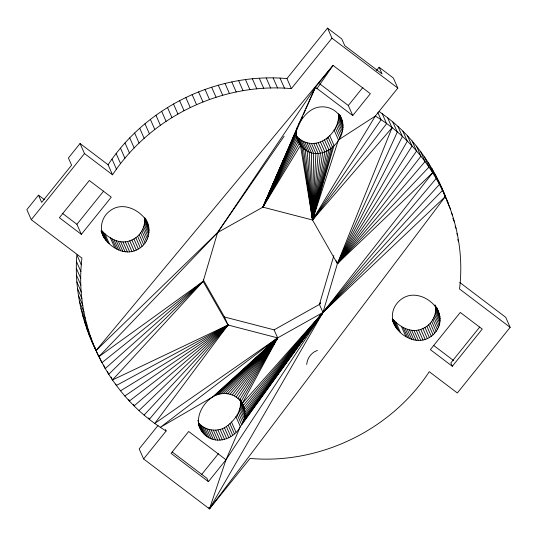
<?xml version="1.0" encoding="UTF-8"?>
<svg xmlns="http://www.w3.org/2000/svg" width="537" height="537" viewBox="0 0 537 537"><rect width="100%" height="100%" fill="white"/><g stroke="black" fill="none" stroke-linecap="round" stroke-linejoin="round"><path stroke-width="0.81" d="M284.1 136.257L217.586 232.581L95.982 350.607C81.483 321.012 74.207 287.745 76.845 254.793L81.275 264.842C75.65 330.389 109.83 397.024 166.128 430.976L143.614 458.954L209.47 508.881L250.061 458.43C319.656 464.619 390.996 430.191 429.264 371.698L457.343 392.983L510.15 327.348L505.72 317.3L459.759 282.455M91.545 340.552L98.815 356.722L217.586 232.581L262.888 207.148L312.521 220.009L313.621 153.273L309.184 143.218C304.002 142.379 299.176 139.546 296.015 135.351L300.445 145.399L312.521 220.009L337.404 263.633L322.959 312.46L209.47 508.881L208.839 507.445M106.024 240.522L101.594 230.467C108.904 238.777 120.953 245.322 131.874 239.999C140.251 236.394 145.796 227.057 144.419 217.962C136.351 208.168 121.174 202.16 110.125 210.759C101.372 216.807 98.533 229.896 104.688 238.743C112.065 248.839 126.557 256.31 138.358 249.007C148.977 243.295 152.132 228.634 145.534 218.687M397.051 329.053L392.621 319.005C394.856 331.443 408.234 341.183 420.713 340.371C432.211 339.424 441.716 328.08 439.884 316.541C437.521 304.143 424.243 294.397 411.751 295.216C400.253 296.156 390.741 307.5 392.581 319.038C399.978 327.261 411.953 333.88 422.901 328.537C431.741 324.751 437.407 314.507 435.158 305.036M379.075 111.454L387.6 117.717L392.03 127.766L312.521 220.009L315.884 153.515L311.453 143.466L309.184 143.218M198.381 422.579C204.382 430.258 215.921 432.265 224.426 427.761C233.669 421.948 242.348 411.228 240.153 399.649M339.451 114.502C349.923 130.102 335.323 152.052 318.166 153.515C303.183 155.126 291.188 137.499 298.653 124.269L315.427 87.276L333.027 65.393L370.349 93.686L352.749 115.562L315.427 87.276L217.586 232.581L203.147 281.408L112.421 379.995L111.152 377.128M311.453 143.466C326.113 144.211 340.21 128.007 338.364 113.716M382.176 113.616L386.606 123.671L312.521 220.009L318.166 153.515L313.736 143.466M81.275 264.842L81.906 258.075L31.28 219.7L26.85 209.652L38.489 195.179L44.457 199.697M377.867 112.589L381.028 119.771L312.521 220.009L320.441 153.273L316.011 143.225M376.511 70.468L379.122 67.226L393.386 78.046L397.823 88.095L375.309 116.079L312.521 220.009L322.69 152.797L318.253 142.741M297.444 137.049L301.881 147.104L312.521 220.009L324.872 152.085L320.441 142.03M299.062 138.586L303.499 148.635L312.521 220.009L326.973 151.145L322.536 141.097M300.848 139.935L305.278 149.991L312.521 220.009L328.959 149.998L324.523 139.942M327.671 138.674L328.08 137.063L332.51 147.111L312.521 220.009L307.204 151.139L302.774 141.09M304.821 142.03L309.252 152.078L312.521 220.009L330.812 148.642L326.382 138.593M306.969 142.741L311.4 152.79L312.521 220.009L334.034 145.406L329.604 135.358M387.6 117.717C413.712 137.989 433.372 165.785 445.455 196.448L209.47 508.881L226.003 459.779L188.688 431.486L171.081 453.362L208.403 481.655L226.003 459.779L322.959 312.46L319.414 304.419L333.853 255.592M312.521 220.009L338.438 139.942L375.309 116.079C433.648 151.166 467.955 221.385 459.524 288.973L510.15 327.348M336.115 260.707L337.404 263.633L392.03 127.766M300.445 145.399L262.888 207.148L297.753 126.336M226.003 459.779L240.328 426.606L322.959 312.46L436.252 178.438L431.822 168.39M296.679 137.808L299.21 143.554L262.888 207.148L297.082 128.491M296.612 137.989L298.196 141.58L262.888 207.148L289.799 145.702M290.47 144.164L292.484 139.56M293.162 138.022L294.169 135.72M302.673 116.348L262.888 207.148L297.404 139.506M303.345 114.817L305.358 110.226M306.03 108.696L315.427 87.276M296.847 137.351L262.888 207.148L296.471 132.921M428.311 162.63L432.741 172.679L337.404 263.633L397.293 132.062L392.856 122.006M262.888 207.148L296.538 135.149M424.579 157.005L429.009 167.054L337.404 263.633L402.381 136.539L397.951 126.49M445.455 196.448L322.959 312.46L277.656 337.894L242.221 403.502C246.087 409.959 245.758 418.491 241.657 424.754L237.226 414.705M298.653 124.269C303.526 115.918 310.903 107.165 321.374 106.87C329.637 106.339 338.015 111.159 341.351 118.805M420.639 151.521L425.069 161.57L337.404 263.633L407.294 141.211L402.864 131.156M435.118 174.277L439.548 184.325L322.959 312.46L242.221 403.502L240.985 401.649L277.656 337.894L274.112 329.852L224.479 316.991L203.328 279.911M112.421 379.995L228.024 325.026L277.656 337.894L239.556 399.951L240.985 401.649M416.49 146.185L420.921 156.24L337.404 263.633L412.027 146.051L407.596 136.002M238.918 398.514L239.556 399.951L237.938 398.414L277.656 337.894L154.824 423.384L228.024 325.026L224.479 316.991M316.877 88.786L333.027 65.393L95.982 350.607M327.53 28.119L331.96 38.167L291.369 88.618C221.989 82.45 150.87 116.636 112.528 174.814L108.091 164.765C146.44 106.588 217.559 72.401 286.939 78.57L327.53 28.119L341.8 38.932L344.754 45.632L382.076 73.925L379.122 67.226M236.152 397.065L277.656 337.894L160.402 427.284L212.477 397.058C220.089 391.976 230.957 392.386 237.938 398.414M337.404 263.633L416.571 151.065L412.141 141.009M274.112 329.852L319.414 304.419L320.388 303.063M438.185 180.278L442.616 190.326L322.959 312.46L242.778 422.787L238.347 412.731M241.657 401.884L243.241 405.469L322.959 312.46L243.677 420.713L239.247 410.664M241.18 401.085L244.026 407.543L322.959 312.46L244.348 418.558L239.918 408.509M234.226 395.91L277.656 337.894L212.477 397.058C200.851 404.583 192.561 422.337 203.771 433.768C214.337 445.421 233.763 439.823 240.328 426.606L235.897 416.551M240.039 399.494L244.583 409.697L322.959 312.46L244.778 416.356L240.341 406.308M322.959 312.46L244.959 414.128L240.529 404.079M320.562 303.21L319.414 304.419L320.448 303.103M432.741 172.679L244.892 411.899L240.462 401.851M232.179 394.97L277.656 337.894L214.464 395.903M108.091 164.765L80.06 143.513L68.421 157.985L71.596 165.188L41.671 202.382L38.489 195.179M31.28 219.7L84.49 153.569L80.06 143.513M81.342 234.354L59.392 217.713L89.317 180.519L111.266 197.16L81.342 234.354L76.912 224.305L103.688 191.024M352.749 115.562L348.312 105.514L362.931 87.343M158.026 425.479L139.177 448.905L143.614 458.954M201.731 474.386L218.438 453.624M479.716 327.046L450.838 362.931L452.315 366.281L482.246 329.087L460.29 312.447L430.365 349.641L452.315 366.281M98.815 356.722L203.147 281.408L228.024 325.026L149.4 419.283L148.769 417.846M230.031 394.259L277.656 337.894L216.559 394.97M319.414 304.419L320.502 303.157M227.816 393.782L277.656 337.894L218.747 394.259M144.144 414.994L228.024 325.026L116.361 385.479L115.73 384.042M225.547 393.534L277.656 337.894L220.989 393.775M223.264 393.534L277.656 337.894M98.721 355.548L101.882 362.723L203.147 281.408L108.689 374.37L107.427 371.503M139.049 410.51L228.024 325.026L120.51 390.815M203.147 281.408L105.178 368.61L103.594 365.026M124.859 395.991L228.024 325.026L134.136 405.844L133.505 404.408M228.024 325.026L129.404 400.998L128.773 399.562M317.454 350.366L314.326 351.849A16.419 15.862 -23.8 0 0 306.728 364.469M331.96 38.167L397.823 88.095M319.656 83.792L348.312 105.514M433.883 345.62L453.752 360.683M84.49 153.569L112.528 174.814M62.339 213.256L76.912 224.305M172.27 452.033L206.926 478.306L208.403 481.655M147.749 223.714L144.379 217.995L148.856 228.01M94.384 346.674L96.432 350.674M441.018 186.393L448.059 202.664M446.938 201.086L450.422 208.98M451.288 212.511L452.55 215.384M452.852 218.27L454.436 221.862M455.128 226.252L456.074 228.406M456.833 233.575L457.464 235.011M457.658 239.522L458.605 241.67M436.561 307.224L438.776 312.245M436.286 307.184L439.447 314.36M436.111 306.869L436.742 308.305M434.775 305.097L439.884 316.541M435.635 308.715L440.072 318.763M435.581 310.943L440.011 320.992M435.272 313.165L439.702 323.214M434.722 315.347L439.159 325.395M433.936 317.461L438.373 327.51M432.923 319.481L437.36 329.537M431.694 321.394L436.131 331.45M339.29 114.421L342.136 120.879M339.377 114.683L340.33 116.831M338.894 114.415L342.693 123.033M338.572 115.186L343.002 125.235M430.265 323.173L434.702 333.222M338.639 117.415L343.069 127.464M338.451 119.644L342.888 129.692M428.654 324.791L433.084 334.846M338.028 121.845L342.458 131.894M426.875 326.241L431.305 336.29M337.357 123.993L341.787 134.049M336.457 126.067L340.888 136.123M424.948 327.489L429.385 337.538M335.336 128.041L339.767 138.09M422.901 328.537L427.338 338.585M334.001 129.887L338.438 139.942M420.76 329.362L425.19 339.411M418.545 329.96L422.975 340.008M416.282 330.315L420.713 340.371M413.993 330.436L418.43 340.492M411.718 330.315L416.148 340.364M409.476 329.953L413.906 340.008M407.288 329.356L411.718 339.411M405.187 328.53L409.617 338.579M403.2 327.483L407.63 337.531M401.34 326.234L405.771 336.283M395.85 322.072L400.287 332.121M394.151 320.623L398.582 330.678M286.939 78.57L291.369 88.618M392.238 319.381L395.715 327.275M392.688 321.059L394.588 325.362M280.046 78.127L284.476 88.182M273.132 77.932L277.569 87.987M266.211 77.986L270.648 88.041M259.297 78.288L263.727 88.337M252.383 78.832L256.814 88.88M245.49 79.624L249.927 89.672M238.629 80.657L243.06 90.706M231.803 81.933L236.233 91.981M225.016 83.45L229.453 93.498M218.291 85.208L222.721 95.257M211.625 87.195L216.062 97.251M205.033 89.424L209.47 99.479M198.529 91.887L202.959 101.936M192.105 94.572L196.542 104.621M185.789 97.479L190.219 107.534M179.573 100.614L184.003 110.662M173.471 103.956L177.908 114.012M167.497 107.521L171.927 117.569M161.65 111.287L166.087 121.335M155.945 115.254L160.382 125.302M150.387 119.415L154.817 129.471M144.983 123.772L149.414 133.827M139.734 128.316L144.171 138.365M134.659 133.035L139.096 143.084M129.759 137.928L134.19 147.984M125.04 142.99L129.471 153.045M120.51 148.212L124.94 158.261M144.936 217.935L148.42 225.829M145.084 218.337L145.715 219.774M116.167 153.589L120.597 163.637M144.607 220.177L149.044 230.225M144.554 222.412L148.984 232.461M231.494 422.022L235.924 432.077M144.245 224.627L148.675 234.682M143.694 226.809L148.131 236.857M229.97 423.727L234.4 433.775M112.025 159.106L116.462 169.155M142.909 228.923L147.346 238.972M228.272 425.257L232.702 435.312M141.896 230.95L146.333 240.999M226.413 426.613L230.85 436.662M140.667 232.863L145.104 242.912M139.237 234.642L143.674 244.691M224.426 427.761L228.863 437.809M137.626 236.26L142.057 246.308M222.331 428.694L226.762 438.749M135.848 237.703L140.278 247.752M220.143 429.412L224.58 439.461M133.921 238.958L138.358 249.007M217.901 429.889L222.338 439.937M131.874 239.999L136.311 250.054M215.626 430.13L220.056 440.179M213.343 430.13L217.774 440.179M129.732 240.824L134.163 250.88M211.075 429.889L215.512 439.937M127.517 241.422L131.948 251.477M208.859 429.405L213.29 439.454M125.249 241.784L129.685 251.833M206.711 428.694L211.142 438.742M122.966 241.905L127.403 251.954M204.664 427.754L209.094 437.803M202.738 426.606L207.168 436.655M120.691 241.784L125.121 251.833M200.952 425.25L205.389 435.299M197.797 420.377L198.428 421.813M199.334 423.713L203.771 433.768M118.442 241.422L122.879 251.47M198.536 423.451L202.335 432.063M198.348 424.015L201.1 430.218M198.502 424.653L200.086 428.244M116.26 240.824L120.691 250.873M114.159 239.999L118.59 250.047M112.166 238.952L116.603 249M110.313 237.696L114.743 247.745M104.822 233.535L109.253 243.59M103.117 232.091L107.554 242.14M101.204 230.843L104.688 238.743M101.077 231.212L103.56 236.83M165.49 429.54L166.128 430.976M76.469 261.573L80.899 271.621M76.348 268.352L80.778 278.408M76.476 275.132L80.912 285.181M76.865 281.891L81.295 291.94M77.503 288.624L81.933 298.673M78.395 295.33L82.826 305.378M79.536 301.989L83.967 312.037M80.926 308.594L85.356 318.642M82.564 315.138L86.994 325.194M84.45 321.616L88.88 331.671M86.578 328.02L91.008 338.068M88.941 334.336L93.378 344.385M443.622 192.615L445.73 198.227"/></g></svg>
